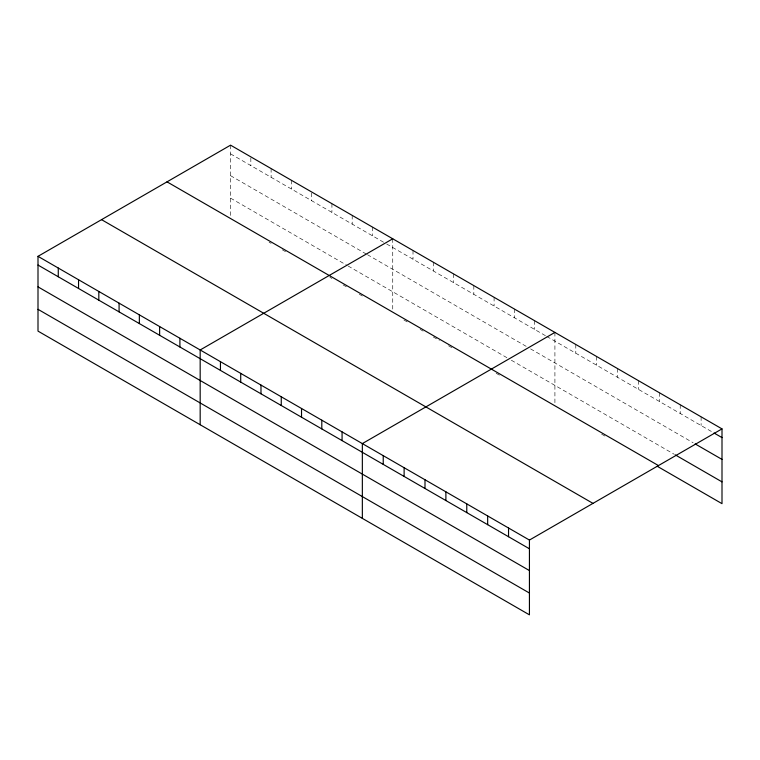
<?xml version="1.0" encoding="UTF-8"?>
<svg xmlns="http://www.w3.org/2000/svg" width="760" height="760" viewBox="0 0 760 760"><rect width="100%" height="100%" fill="white"/><g stroke="black" fill="none" stroke-linecap="round" stroke-linejoin="round"><path stroke-width="0.57" stroke-dasharray="3.8 2.85" d="M230.565 153.881L385.643 243.418M386.659 243.998L545.794 335.873M546.801 336.462L713.051 432.44M230.565 175.684L366.387 254.097M367.403 254.676L526.538 346.55M530.584 348.897L693.158 442.757M230.565 198.141L347.13 265.44M348.147 266.019L507.272 357.894M511.328 360.231L674.262 454.299M269.087 242.174L271.111 243.342M282.264 249.784L286.311 252.12M329.897 277.286L331.93 278.454M343.073 284.895L347.13 287.233M359.29 294.253L362.33 296.01M403.892 320.007L407.949 322.344M420.109 329.365L423.149 331.123M433.285 336.974L439.365 340.48M448.485 345.752L452.542 348.089M496.128 373.255L500.184 375.592M601.654 434.178L605.635 436.477M701.109 416.822L701.109 425.552M680.228 404.766L680.228 413.487M659.338 392.711L659.338 401.432M638.457 380.655L638.457 389.376M617.567 368.59L617.567 377.312M596.686 356.535L596.686 365.256M575.795 344.479L575.795 353.2M554.914 332.415L554.914 403.75M534.641 320.71L534.641 329.441M514.368 309.006L514.368 317.737M494.095 297.312L494.095 306.033M473.831 285.608L473.831 294.329M453.558 273.904L453.558 282.625M433.285 262.2L433.285 270.921M413.012 250.496L413.012 259.217M392.74 238.792L392.74 310.127M372.466 227.088L372.466 235.809M352.194 215.384L352.194 224.105M331.93 203.68L331.93 212.401M311.657 193.068L311.657 200.697M291.384 180.272L291.384 188.993M271.111 168.568L271.111 177.289M250.838 157.957L250.838 165.585M230.565 145.16L230.565 216.495"/><path stroke-width="1.14" d="M529.435 570.579L529.435 540.065L38 256.338L38 331.113L529.435 614.84L529.435 570.579L38 286.862M657.352 466.336L722 503.661L722 428.887L230.565 145.16L38 256.338M392.74 238.792L200.174 349.97L200.174 424.745M554.914 332.415L362.349 443.593L362.349 518.377M529.435 540.065L722 428.887M714.039 433.01L722 437.608M695.144 443.906L722 459.401M675.26 454.879L722 481.868M167.019 181.849L658.454 465.576M101.545 219.649L592.981 503.376M38 265.059L529.435 548.786M38 309.32L529.435 593.047M508.544 528L508.544 536.731M487.663 515.945L487.663 524.666M466.773 503.889L466.773 512.611M445.892 491.834L445.892 500.555M425.001 479.769L425.001 488.49M404.12 467.713L404.12 476.434M383.23 455.658L383.23 464.379M342.076 431.889L342.076 440.619M321.803 420.185L321.803 428.916M301.53 408.49L301.53 417.212M281.257 396.786L281.257 405.507M260.984 385.082L260.984 393.803M240.711 373.378L240.711 382.099M220.447 361.674L220.447 370.395M179.901 338.266L179.901 346.988M159.629 326.562L159.629 335.284M139.355 314.858L139.355 323.579M119.082 303.154L119.082 311.875M98.819 291.451L98.819 300.172M78.546 279.747L78.546 288.467M58.273 268.042L58.273 276.763"/></g></svg>
